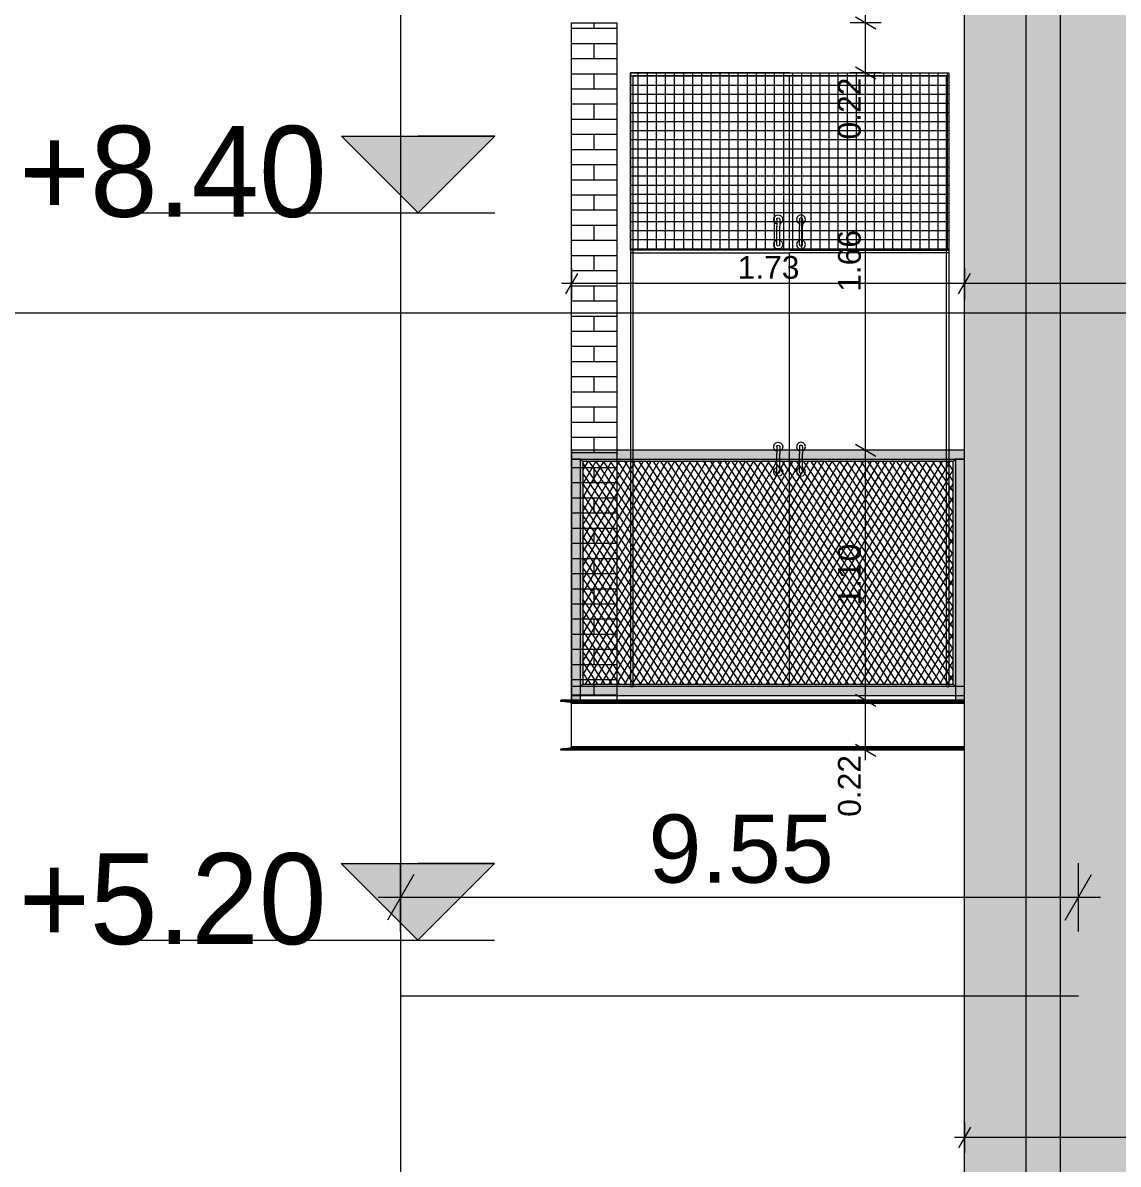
# Model space of a CAD drawing. Header units: millimetres. Extents: x 475206255 to 476720147, y 4620882299 to 4621447368.
# Drawn here: x 475420228 to 475425047, y 4621084806 to 4621089827 of the extents above; entities that cross this region are included whole.
import ezdxf

# ---------------------------------------------------------------- set-up
doc = ezdxf.new("R2010")
doc.units = ezdxf.units.MM
doc.header["$MEASUREMENT"] = 0
doc.set_wipeout_variables(frame=1)
doc.linetypes.add('Wipeout_Contour', pattern=[1000, 0, -1000])
for name, color, linetype, lineweight in [('0_Pen_No__1_Pen_No__250', 7, 'Continuous', 0), ('0_Pen_No__250_Pen_No__142', 142, 'Continuous', 0), ('Dimensioning - General_Pen_No__142', 142, 'Continuous', 0), ('New_2D Drafting - General_Pen_No__250', 7, 'Continuous', 0), ('New_2D Drafting - General_Pen_No__30_Pen_No__9_Pen_No__9_Pen_No__253', 252, 'Continuous', 0), ('New_2D Drafting - General_Pen_No__30_Pen_No__9_Pen_No__9_Pen_No__255', 255, 'Continuous', 0), ('New_2D Drafting - General_Pen_No__30_Pen_No__9_Pen_No__9_Pen_No__7', 7, 'Continuous', 0), ('New_2D Drafting - General_Pen_No__4', 7, 'Continuous', 0), ('New_2D Drafting - General_Pen_No__7', 7, 'Continuous', 0), ('New_reg_nak_Pen_No__7', 7, 'Continuous', 0), ('New_Structural - Bearing_Pen_No__1', 1, 'Continuous', 0), ('New_Structural - Bearing_Pen_No__250', 7, 'Continuous', 0), ('Structural - Bearing_Pen_No__7', 7, 'Continuous', 0), ('zoma_Pen_No__1', 1, 'Continuous', 0), ('zoma_Pen_No__1_Pen_No__142', 142, 'Continuous', 0), ('zoma_Pen_No__5_Pen_No__142', 142, 'Continuous', 0)]:
    doc.layers.add(name, color=color, linetype=linetype, lineweight=lineweight)
for name, color, linetype in [('Dimensioning - General', 7, 'Continuous'), ('New_2D Drafting - General_Pen_No__30_Pen_No__9_Pen_No__9', 7, 'Continuous'), ('zoma', 7, 'Continuous'), ('zoma_Pen_No__5', 7, 'Continuous')]:
    doc.layers.add(name, color=color, linetype=linetype)
doc.layers.add('New_2D Drafting - General_Pen_No__254', color=7, linetype='Continuous', lineweight=0, true_color=0xcccccc)
doc.layers.add('New_2D Drafting - General_Pen_No__30_Pen_No__9_Pen_No__9_Pen_No__254', color=7, linetype='Continuous', lineweight=0, true_color=0xcccccc)
doc.styles.add('GENERATED_STYLE_2', font='arial.ttf')
doc.styles.add('GENERATED_STYLE_4', font='ACADMTAV.TTF')
doc.linetypes.add('Break', pattern='A,0,[1,9.10.saxli 29.041.Shx,S=15.679026,R=0,X=0,Y=0],-1975.557214,0', length=1975.557214)
doc.dimstyles.new('GENERATED_STYLE__1', dxfattribs={"dimtxt": 100, "dimasz": 68.640772, "dimexe": 0.18, "dimexo": 0.0625, "dimgap": 0, "dimtad": 1, "dimlfac": 0.001, "dimzin": 0, "dimdsep": 46, "dimtxsty": 'GENERATED_STYLE_2', "dimblk": 'ARROWHEAD_2', "dimblk1": 'ARROWHEAD_2', "dimblk2": 'ARROWHEAD_2', "dimcen": 0.09, "dimse1": 1, "dimse2": 1, "dimclrd": 142, "dimclre": 142, "dimclrt": 142, "dimadec": 0, "dimazin": 0, "dimtfac": 1, "dimtdec": 4, "dimtmove": 0, "dimatfit": 3, "dimfxl": 1, "dimtolj": 1, "dimtzin": 0, "dimarcsym": 0})
doc.dimstyles.new('GENERATED_STYLE__13', dxfattribs={"dimtxt": 300, "dimasz": 152, "dimexe": 0.18, "dimexo": 3, "dimgap": 0, "dimtad": 1, "dimtih": 1, "dimtoh": 1, "dimlfac": 0.001, "dimzin": 0, "dimdsep": 46, "dimtxsty": 'GENERATED_STYLE_2', "dimblk": 'ARROWHEAD_2', "dimblk1": 'ARROWHEAD_2', "dimblk2": 'ARROWHEAD_2', "dimcen": 0.09, "dimclrd": 1, "dimclre": 1, "dimclrt": 1, "dimadec": 0, "dimazin": 0, "dimtfac": 1, "dimtdec": 4, "dimtmove": 0, "dimatfit": 3, "dimfxl": 1, "dimtolj": 1, "dimtzin": 0, "dimarcsym": 0})
doc.dimstyles.new('GENERATED_STYLE__18', dxfattribs={"dimtxt": 100, "dimasz": 68.640772, "dimexe": 0.18, "dimexo": 0.0625, "dimgap": 0, "dimtad": 1, "dimtih": 1, "dimtoh": 1, "dimlfac": 0.001, "dimzin": 0, "dimdsep": 46, "dimtxsty": 'GENERATED_STYLE_2', "dimblk": 'ARROWHEAD_2', "dimblk1": 'ARROWHEAD_2', "dimblk2": 'ARROWHEAD_2', "dimcen": 0.09, "dimse1": 1, "dimse2": 1, "dimclrd": 142, "dimclre": 142, "dimclrt": 142, "dimadec": 0, "dimazin": 0, "dimtfac": 1, "dimtdec": 4, "dimtmove": 0, "dimatfit": 3, "dimfxl": 1, "dimtolj": 1, "dimtzin": 0, "dimarcsym": 0})

# ---------------------------------------------------------------- blocks, each defined once
blk = doc.blocks.new('*D311', base_point=(475826095.8, 4621095193.2))
at = {"layer": 'zoma_Pen_No__1', "color": 1, "linetype": 'Continuous', "lineweight": 0, "transparency": 16777216}
for p, q in [((475421889.9, 4621085829.8), (475421889.9, 4621086129.8)), ((475424871.9, 4621085829.8), (475424871.9, 4621086129.8)), ((475421947.7, 4621086079.8), (475421832.2, 4621085879.8)), ((475424814.1, 4621085879.8), (475424929.6, 4621086079.8)), ((475421792.1, 4621085979.8), (475421889.9, 4621085979.8)), ((475421889.9, 4621085979.8), (475424871.9, 4621085979.8)), ((475424871.9, 4621085979.8), (475424969.7, 4621085979.8))]:
    blk.add_line(p, q, dxfattribs=at)
at = {"layer": 'zoma_Pen_No__1', "color": 1, "lineweight": 0, "transparency": 16777216, "insert": (475422980.5, 4621086039.8), "char_height": 300, "attachment_point": 7, "style": 'GENERATED_STYLE_2'}
blk.add_mtext('\\A1;{\\pql;\\fArial|b0|i0|c204|p0;\\W1.000000;9.55}', dxfattribs=at)
blk = doc.blocks.new('ARROWHEAD_2')
at = {"color": 0, "linetype": 'Continuous', "lineweight": 0}
for p, q in [((-0.378, -0.655), (0.378, 0.655)), ((0, 0), (-1, 0))]:
    blk.add_line(p, q, dxfattribs=at)
blk = doc.blocks.new('Line_22', base_point=(475426129.4, 4621088549.8))
at = {"layer": 'zoma_Pen_No__5_Pen_No__142', "color": 142, "linetype": 'Continuous', "lineweight": 0}
blk.add_line((475426029.4, 4621088549.8), (475412559.2, 4621088549.8), dxfattribs=at)
blk = doc.blocks.new('*D2096', base_point=(475826095.8, 4621095193.2))
at = {"layer": 'Dimensioning - General_Pen_No__142', "color": 142, "linetype": 'Continuous', "lineweight": 0, "transparency": 16777216}
for p, q in [((475424371.4, 4621084991), (475424371.4, 4621084855.5)), ((475428342.1, 4621084991), (475428342.1, 4621084855.5)), ((475424397.4, 4621084968.4), (475424345.3, 4621084878.1)), ((475428316.1, 4621084878.1), (475428368.2, 4621084968.4)), ((475424371.4, 4621084923.2), (475424327.2, 4621084923.2)), ((475428342.1, 4621084923.2), (475424371.4, 4621084923.2))]:
    blk.add_line(p, q, dxfattribs=at)
at = {"layer": 'Dimensioning - General_Pen_No__142', "color": 142, "lineweight": 0, "transparency": 16777216, "insert": (475426223.3, 4621084943.2), "char_height": 100, "attachment_point": 7, "style": 'GENERATED_STYLE_2'}
blk.add_mtext('\\A1;{\\pql;\\fArial|b0|i0|c204|p0;\\W1.000000;3.97}', dxfattribs=at)
blk = doc.blocks.new('*D2112', base_point=(475826095.8, 4621095193.2))
at = {"layer": 'Dimensioning - General_Pen_No__142', "color": 142, "linetype": 'Continuous', "lineweight": 0, "transparency": 16777216}
for p, q in [((475424003.7, 4621086847), (475423868.2, 4621086847)), ((475423890.8, 4621086873.1), (475423981.1, 4621086821)), ((475423935.9, 4621086627), (475423935.9, 4621086847)), ((475423890.8, 4621086653.1), (475423981.1, 4621086601)), ((475424003.7, 4621086627), (475423868.2, 4621086627)), ((475423935.9, 4621086582.9), (475423935.9, 4621086627))]:
    blk.add_line(p, q, dxfattribs=at)
at = {"layer": 'Dimensioning - General_Pen_No__142', "color": 142, "lineweight": 0, "transparency": 16777216, "insert": (475423915.9, 4621086334), "char_height": 100, "attachment_point": 7, "rotation": 90, "style": 'GENERATED_STYLE_2'}
blk.add_mtext('\\A1;{\\pql;\\fArial|b0|i0|c204|p0;\\W1.000000;0.22}', dxfattribs=at)
blk = doc.blocks.new('*D2113', base_point=(475826095.8, 4621095193.2))
at = {"layer": 'Dimensioning - General_Pen_No__142', "color": 142, "linetype": 'Continuous', "lineweight": 0, "transparency": 16777216}
for p, q in [((475424003.7, 4621087947.1), (475423868.2, 4621087947.1)), ((475423890.8, 4621087973.1), (475423981.1, 4621087921)), ((475423935.9, 4621086847), (475423935.9, 4621087947.1)), ((475424003.7, 4621086847), (475423868.2, 4621086847)), ((475423890.8, 4621086873.1), (475423981.1, 4621086821))]:
    blk.add_line(p, q, dxfattribs=at)
at = {"layer": 'Dimensioning - General_Pen_No__142', "color": 142, "lineweight": 0, "transparency": 16777216, "insert": (475423915.9, 4621087263.6), "char_height": 100, "attachment_point": 7, "rotation": 90, "style": 'GENERATED_STYLE_2'}
blk.add_mtext('\\A1;{\\pql;\\fArial|b0|i0|c204|p0;\\W1.000000;1.10}', dxfattribs=at)
blk = doc.blocks.new('*D2114', base_point=(475826095.8, 4621095193.2))
at = {"layer": 'Dimensioning - General_Pen_No__142', "color": 142, "linetype": 'Continuous', "lineweight": 0, "transparency": 16777216}
for p, q in [((475424003.7, 4621089607.1), (475423868.2, 4621089607.1)), ((475423890.8, 4621089633.1), (475423981.1, 4621089581)), ((475423935.9, 4621087947.1), (475423935.9, 4621089607.1)), ((475424003.7, 4621087947.1), (475423868.2, 4621087947.1)), ((475423890.8, 4621087973.1), (475423981.1, 4621087921))]:
    blk.add_line(p, q, dxfattribs=at)
at = {"layer": 'Dimensioning - General_Pen_No__142', "color": 142, "lineweight": 0, "transparency": 16777216, "char_height": 100, "attachment_point": 7, "rotation": 90, "style": 'GENERATED_STYLE_2'}
for s, insert in [('\\A1;{\\pql;\\fArial|b0|i0|c204|p0;\\W1.000000;0.22}', (475423915.9, 4621089314)), ('\\A1;{\\pql;\\fArial|b0|i0|c204|p0;\\W1.000000;1.66}', (475423915.9, 4621088643.6))]:
    blk.add_mtext(s, dxfattribs=dict(at, insert=insert))
blk = doc.blocks.new('*D2115', base_point=(475826095.8, 4621095193.2))
at = {"layer": 'Dimensioning - General_Pen_No__142', "color": 142, "linetype": 'Continuous', "lineweight": 0, "transparency": 16777216}
for p, q in [((475423890.8, 4621089853.1), (475423981.1, 4621089801)), ((475424003.7, 4621089827), (475423868.2, 4621089827)), ((475423935.9, 4621089607.1), (475423935.9, 4621089827)), ((475424003.7, 4621089607.1), (475423868.2, 4621089607.1)), ((475423890.8, 4621089633.1), (475423981.1, 4621089581))]:
    blk.add_line(p, q, dxfattribs=at)
blk = doc.blocks.new('*D2116', base_point=(475826095.8, 4621095193.2))
at = {"layer": 'Dimensioning - General_Pen_No__142', "color": 142, "linetype": 'Continuous', "lineweight": 0, "transparency": 16777216}
for p, q in [((475424003.7, 4621090047), (475423868.2, 4621090047)), ((475423890.8, 4621090073.1), (475423981.1, 4621090021)), ((475423935.9, 4621089827), (475423935.9, 4621090047)), ((475423890.8, 4621089853.1), (475423981.1, 4621089801)), ((475424003.7, 4621089827), (475423868.2, 4621089827))]:
    blk.add_line(p, q, dxfattribs=at)
blk = doc.blocks.new('*D2262', base_point=(475826095.8, 4621095193.2))
at = {"layer": 'Dimensioning - General_Pen_No__142', "color": 142, "linetype": 'Continuous', "lineweight": 0, "transparency": 16777216}
for p, q in [((475424371.4, 4621088747.5), (475424371.4, 4621088612)), ((475428342.1, 4621088747.5), (475428342.1, 4621088612)), ((475424345.3, 4621088634.6), (475424397.4, 4621088724.9)), ((475428316.1, 4621088634.6), (475428368.2, 4621088724.9)), ((475428342.1, 4621088679.7), (475424371.4, 4621088679.7))]:
    blk.add_line(p, q, dxfattribs=at)
at = {"layer": 'Dimensioning - General_Pen_No__142', "color": 142, "lineweight": 0, "transparency": 16777216, "insert": (475426223.3, 4621088699.7), "char_height": 100, "attachment_point": 7, "style": 'GENERATED_STYLE_2'}
blk.add_mtext('\\A1;{\\pql;\\fArial|b0|i0|c204|p0;\\W1.000000;3.97}', dxfattribs=at)
blk = doc.blocks.new('*D2263', base_point=(475826095.8, 4621095193.2))
at = {"layer": 'Dimensioning - General_Pen_No__142', "color": 142, "linetype": 'Continuous', "lineweight": 0, "transparency": 16777216}
for p, q in [((475422641.7, 4621088747.5), (475422641.7, 4621088612)), ((475424371.4, 4621088747.5), (475424371.4, 4621088612)), ((475422667.8, 4621088724.9), (475422615.6, 4621088634.6)), ((475424345.3, 4621088634.6), (475424397.4, 4621088724.9)), ((475422641.7, 4621088679.7), (475422597.5, 4621088679.7)), ((475424371.4, 4621088679.7), (475422641.7, 4621088679.7))]:
    blk.add_line(p, q, dxfattribs=at)
at = {"layer": 'Dimensioning - General_Pen_No__142', "color": 142, "lineweight": 0, "transparency": 16777216, "insert": (475423373.1, 4621088699.7), "char_height": 100, "attachment_point": 7, "style": 'GENERATED_STYLE_2'}
blk.add_mtext('\\A1;{\\pql;\\fArial|b0|i0|c204|p0;\\W1.000000;1.73}', dxfattribs=at)

msp = doc.modelspace()

# ---------------------------------------------------------------- hatches: boundary and pattern name
at = {"layer": '0_Pen_No__250_Pen_No__142', "linetype": 'Continuous', "lineweight": 0}
for points in [[(475421967.011, 4621088990.916), (475421629.482, 4621089328.61), (475422304.705, 4621089328.445)], [(475421966.23, 4621085790.916), (475421628.701, 4621086128.61), (475422303.923, 4621086128.445)]]:
    msp.add_hatch(color=142, dxfattribs=at).paths.add_polyline_path(points)
at = {"layer": 'New_2D Drafting - General_Pen_No__254', "linetype": 'Continuous', "lineweight": 0, "true_color": 0xcccccc}
h = msp.add_hatch(dxfattribs=at)
h.set_pattern_fill('GRID_100X100', color=254, style=0, pattern_type=2)
h.set_pattern_definition([(0, (475826095.757, 4621095193.19), (0, 40), []), (90, (475826095.757, 4621095193.19), (-40, 0), [])])
h.paths.add_polyline_path([(475424301.681, 4621088827.057), (475422901.681, 4621088827.057), (475422901.681, 4621089607.057), (475424301.681, 4621089607.057)])
at = {"layer": 'New_2D Drafting - General_Pen_No__30_Pen_No__9_Pen_No__9_Pen_No__254', "linetype": 'Continuous', "lineweight": 0, "true_color": 0xcccccc}
h = msp.add_hatch(dxfattribs=at)
h.set_pattern_fill('BRICK___RUNNING_BOND', color=254, style=0, pattern_type=2)
h.set_pattern_definition([(0, (475432041.68, 4621091916.26), (0, 66.64), []), (90, (475432041.68, 4621091916.26), (-244.8, 0), [66.64, -66.64]), (90, (475432164.08, 4621091982.9), (-244.8, 0), [66.64, -66.64])])
h.paths.add_polyline_path([(475424371.373, 4621096906.641), (475439711.81, 4621096906.638), (475439711.82, 4621083607.048), (475424371.373, 4621083607.048)])
h.paths.add_polyline_path([(475429041.371, 4621086207.044), (475430641.371, 4621086207.044), (475430641.371, 4621084607.044), (475429041.371, 4621084607.044)], flags=0)
h.paths.add_polyline_path([(475428342.137, 4621092607.044), (475428342.137, 4621091007.044), (475429242.137, 4621091007.044), (475429242.137, 4621092607.044)], flags=0)
h.paths.add_polyline_path([(475428342.137, 4621094207.044), (475428342.137, 4621095807.045), (475429242.137, 4621095807.045), (475429242.137, 4621094207.044)], flags=0)
h.paths.add_polyline_path([(475428342.137, 4621089407.044), (475428342.137, 4621087807.044), (475429242.137, 4621087807.044), (475429242.137, 4621089407.044)], flags=0)
h.paths.add_polyline_path([(475435231.675, 4621093027.05), (475435231.675, 4621090047.084), (475433591.204, 4621090047.084), (475433591.204, 4621090607.044), (475434991.204, 4621090607.044), (475434991.204, 4621092607.044), (475432691.204, 4621092607.044), (475432691.204, 4621090047.084), (475431441.676, 4621090047.084), (475431441.676, 4621089827.05), (475435231.675, 4621089827.05), (475435231.675, 4621086847.05), (475433591.204, 4621086847.05), (475433591.204, 4621087407.044), (475434991.204, 4621087407.044), (475434991.204, 4621089407.044), (475433591.204, 4621089407.044), (475432691.204, 4621089407.044), (475432691.204, 4621086847.05), (475431441.676, 4621086847.05), (475431441.676, 4621086627.05), (475436041.675, 4621086627.05), (475436041.675, 4621086847.05), (475436041.675, 4621089827.05), (475436041.675, 4621090047.084), (475436041.675, 4621096447.05), (475435231.675, 4621096447.05), (475431441.676, 4621096447.05), (475431441.676, 4621096227.05), (475435231.675, 4621096227.05), (475435231.675, 4621093247.084), (475433591.204, 4621093247.084), (475433591.204, 4621093807.044), (475434991.204, 4621093807.044), (475434991.204, 4621095807.044), (475432691.204, 4621095807.044), (475432691.204, 4621093807.044), (475432691.204, 4621093247.084), (475431441.676, 4621093247.084), (475431441.676, 4621093027.05)], flags=0)
h.paths.add_polyline_path([(475434441.816, 4621084607.045), (475434441.816, 4621086207.044), (475432841.816, 4621086207.044), (475432841.816, 4621084607.045)], flags=0)
at = {"layer": 'New_2D Drafting - General_Pen_No__30_Pen_No__9_Pen_No__9_Pen_No__255', "linetype": 'Continuous', "lineweight": 0}
for points in [[(475424791.811, 4621081469.989), (475424641.811, 4621081448.515), (475424641.811, 4621096207.07), (475424791.811, 4621096207.07)], [(475424331.367, 4621086907.057), (475424321.367, 4621086917.057), (475424321.367, 4621087897.058), (475424331.367, 4621087907.058)], [(475424331.367, 4621086847.057), (475424371.373, 4621086847.057), (475424371.373, 4621087907.058), (475424331.367, 4621087907.058)]]:
    msp.add_hatch(color=255, dxfattribs=at).paths.add_polyline_path(points)

# ---------------------------------------------------------------- linework, layer by layer
at = {"layer": '0_Pen_No__1_Pen_No__250', "color": 7, "linetype": 'Continuous', "lineweight": 0, "flags": 128}
for points in [[(475421967.011, 4621088990.916), (475421629.482, 4621089328.61), (475421967.093, 4621089328.527)], [(475421967.011, 4621088990.916), (475422304.705, 4621089328.445), (475421967.093, 4621089328.527)], [(475420704.622, 4621088991.224), (475422304.622, 4621088990.834)], [(475421966.23, 4621085790.916), (475421628.701, 4621086128.61), (475421966.312, 4621086128.527)], [(475421966.23, 4621085790.916), (475422303.923, 4621086128.445), (475421966.312, 4621086128.527)], [(475420703.841, 4621085791.224), (475422303.841, 4621085790.834)]]:
    msp.add_lwpolyline(points, dxfattribs=at)
at = {"layer": '0_Pen_No__250_Pen_No__142', "color": 142, "linetype": 'Continuous', "lineweight": 0, "flags": 128}
for points in [[(475421967.011, 4621088990.916), (475421629.482, 4621089328.61), (475422304.705, 4621089328.445)], [(475421966.23, 4621085790.916), (475421628.701, 4621086128.61), (475422303.923, 4621086128.445)]]:
    msp.add_lwpolyline(points, close=True, dxfattribs=at)
at = {"layer": 'New_2D Drafting - General_Pen_No__250', "color": 7, "linetype": 'Continuous', "lineweight": 0, "flags": 128}
msp.add_lwpolyline([(475424301.681, 4621088827.057), (475422901.681, 4621088827.057), (475422901.681, 4621089607.057), (475424301.681, 4621089607.057)], close=True, dxfattribs=at)
at = {"layer": 'New_2D Drafting - General_Pen_No__30_Pen_No__9_Pen_No__9_Pen_No__7', "color": 7, "linetype": 'Continuous', "lineweight": 0, "flags": 128}
for points in [[(475424371.373, 4621096906.641), (475439711.81, 4621096906.638), (475439711.82, 4621083607.048), (475424371.373, 4621083607.048)], [(475424791.811, 4621081469.989), (475424641.811, 4621081448.515), (475424641.811, 4621096207.07), (475424791.811, 4621096207.07)], [(475424331.367, 4621086907.057), (475424321.367, 4621086917.057), (475424321.367, 4621087897.058), (475424331.367, 4621087907.058)], [(475424331.367, 4621086847.057), (475424371.373, 4621086847.057), (475424371.373, 4621087907.058), (475424331.367, 4621087907.058)]]:
    msp.add_lwpolyline(points, close=True, dxfattribs=at)
at = {"layer": 'New_reg_nak_Pen_No__7', "color": 7, "linetype": 'Continuous', "lineweight": 0}
msp.add_line((475422641.423, 4621086627.057), (475422595.097, 4621086627.057), dxfattribs=at)
at = {"layer": 'New_Structural - Bearing_Pen_No__1', "color": 1, "linetype": 'Continuous', "lineweight": 0}
msp.add_line((475421889.918, 4621101491.2), (475421889.918, 4621074759.874), dxfattribs=at)
at = {"layer": 'New_Structural - Bearing_Pen_No__1', "color": 1, "linetype": 'Break', "lineweight": 0}
msp.add_line((475421889.918, 4621085546.369), (475424871.87, 4621085546.369), dxfattribs=at)
at = {"layer": 'New_Structural - Bearing_Pen_No__250', "color": 7, "linetype": 'Continuous', "lineweight": 0}
for p, q in [((475423601.681, 4621089607.057), (475422901.681, 4621089607.057)), ((475422901.681, 4621089607.057), (475422901.681, 4621088827.057)), ((475422913.681, 4621089595.057), (475424289.681, 4621089595.057)), ((475422913.681, 4621088827.057), (475422913.681, 4621089595.057)), ((475423601.681, 4621089607.057), (475424301.681, 4621089607.057)), ((475423601.681, 4621088827.057), (475423601.681, 4621089595.057)), ((475424289.681, 4621089595.057), (475424289.681, 4621088827.057)), ((475424301.681, 4621089607.057), (475424301.681, 4621088827.057)), ((475423531.681, 4621088962.057), (475423534.36, 4621088972.057)), ((475423534.36, 4621088952.057), (475423531.681, 4621088962.057)), ((475423534.36, 4621088972.057), (475423541.681, 4621088979.377)), ((475423541.681, 4621088944.736), (475423534.36, 4621088952.057)), ((475423541.681, 4621088979.377), (475423551.681, 4621088982.057)), ((475423544.681, 4621088943.932), (475423541.681, 4621088944.736)), ((475423544.681, 4621088962.057), (475423545.619, 4621088965.557)), ((475423544.681, 4621088962.057), (475423544.681, 4621088958.038)), ((475423544.681, 4621088958.038), (475423544.681, 4621088947.057)), ((475423544.681, 4621088947.057), (475423544.681, 4621088932.057)), ((475423545.619, 4621088965.557), (475423548.181, 4621088968.119)), ((475423548.181, 4621088968.119), (475423551.681, 4621088969.057)), ((475423551.681, 4621088982.057), (475423561.681, 4621088979.377)), ((475423551.681, 4621088969.057), (475423555.181, 4621088968.119)), ((475423555.181, 4621088968.119), (475423557.743, 4621088965.557)), ((475423557.743, 4621088965.557), (475423558.681, 4621088962.057)), ((475423558.681, 4621088962.057), (475423558.681, 4621088958.038)), ((475423558.681, 4621088958.038), (475423558.681, 4621088947.057)), ((475423558.681, 4621088947.057), (475423558.681, 4621088932.057)), ((475423561.681, 4621088944.736), (475423558.681, 4621088943.932)), ((475423561.681, 4621088979.377), (475423569.001, 4621088972.057)), ((475423569.001, 4621088952.057), (475423561.681, 4621088944.736)), ((475423569.001, 4621088972.057), (475423571.681, 4621088962.057)), ((475423571.681, 4621088962.057), (475423569.001, 4621088952.057)), ((475423634.36, 4621088972.057), (475423631.681, 4621088962.057)), ((475423631.681, 4621088962.057), (475423634.36, 4621088952.057)), ((475423641.681, 4621088979.377), (475423634.36, 4621088972.057)), ((475423634.36, 4621088952.057), (475423641.681, 4621088944.736)), ((475423651.681, 4621088982.057), (475423641.681, 4621088979.377)), ((475423641.681, 4621088944.736), (475423644.681, 4621088943.932)), ((475423645.619, 4621088965.557), (475423644.681, 4621088962.057)), ((475423644.681, 4621088962.057), (475423644.681, 4621088958.038)), ((475423644.681, 4621088958.038), (475423644.681, 4621088947.057)), ((475423644.681, 4621088947.057), (475423644.681, 4621088932.057)), ((475423648.181, 4621088968.119), (475423645.619, 4621088965.557)), ((475423651.681, 4621088969.057), (475423648.181, 4621088968.119)), ((475423661.681, 4621088979.377), (475423651.681, 4621088982.057)), ((475423655.181, 4621088968.119), (475423651.681, 4621088969.057)), ((475423657.743, 4621088965.557), (475423655.181, 4621088968.119)), ((475423658.681, 4621088962.057), (475423657.743, 4621088965.557)), ((475423658.681, 4621088962.057), (475423658.681, 4621088958.038)), ((475423658.681, 4621088958.038), (475423658.681, 4621088947.057)), ((475423658.681, 4621088947.057), (475423658.681, 4621088932.057)), ((475423658.681, 4621088943.932), (475423661.681, 4621088944.736)), ((475423669.001, 4621088972.057), (475423661.681, 4621088979.377)), ((475423661.681, 4621088944.736), (475423669.001, 4621088952.057)), ((475423671.681, 4621088962.057), (475423669.001, 4621088972.057)), ((475423669.001, 4621088952.057), (475423671.681, 4621088962.057)), ((475423544.681, 4621088882.057), (475423544.681, 4621088932.057)), ((475423558.681, 4621088882.057), (475423558.681, 4621088932.057)), ((475423644.681, 4621088882.057), (475423644.681, 4621088932.057)), ((475423658.681, 4621088882.057), (475423658.681, 4621088932.057)), ((475423531.681, 4621088852.057), (475423534.36, 4621088862.057)), ((475423534.36, 4621088842.057), (475423531.681, 4621088852.057)), ((475423534.36, 4621088862.057), (475423541.681, 4621088869.377)), ((475423541.681, 4621088834.736), (475423534.36, 4621088842.057)), ((475423541.681, 4621088869.377), (475423544.681, 4621088870.181)), ((475423544.681, 4621088867.057), (475423544.681, 4621088882.057)), ((475423544.681, 4621088856.076), (475423544.681, 4621088867.057)), ((475423544.681, 4621088852.057), (475423544.681, 4621088856.076)), ((475423545.619, 4621088848.557), (475423544.681, 4621088852.057)), ((475423548.181, 4621088845.995), (475423545.619, 4621088848.557)), ((475423551.681, 4621088845.057), (475423548.181, 4621088845.995)), ((475423555.181, 4621088845.995), (475423551.681, 4621088845.057)), ((475423557.743, 4621088848.557), (475423555.181, 4621088845.995)), ((475423558.681, 4621088852.057), (475423557.743, 4621088848.557)), ((475423558.681, 4621088867.057), (475423558.681, 4621088882.057)), ((475423558.681, 4621088870.181), (475423561.681, 4621088869.377)), ((475423558.681, 4621088856.076), (475423558.681, 4621088867.057)), ((475423558.681, 4621088852.057), (475423558.681, 4621088856.076)), ((475423561.681, 4621088869.377), (475423569.001, 4621088862.057)), ((475423569.001, 4621088842.057), (475423561.681, 4621088834.736)), ((475423569.001, 4621088862.057), (475423571.681, 4621088852.057)), ((475423571.681, 4621088852.057), (475423569.001, 4621088842.057)), ((475423634.36, 4621088862.057), (475423631.681, 4621088852.057)), ((475423631.681, 4621088852.057), (475423634.36, 4621088842.057)), ((475423641.681, 4621088869.377), (475423634.36, 4621088862.057)), ((475423634.36, 4621088842.057), (475423641.681, 4621088834.736)), ((475423644.681, 4621088870.181), (475423641.681, 4621088869.377)), ((475423644.681, 4621088867.057), (475423644.681, 4621088882.057)), ((475423644.681, 4621088856.076), (475423644.681, 4621088867.057)), ((475423644.681, 4621088852.057), (475423644.681, 4621088856.076)), ((475423644.681, 4621088852.057), (475423645.619, 4621088848.557)), ((475423645.619, 4621088848.557), (475423648.181, 4621088845.995)), ((475423648.181, 4621088845.995), (475423651.681, 4621088845.057)), ((475423651.681, 4621088845.057), (475423655.181, 4621088845.995)), ((475423655.181, 4621088845.995), (475423657.743, 4621088848.557)), ((475423657.743, 4621088848.557), (475423658.681, 4621088852.057)), ((475423658.681, 4621088867.057), (475423658.681, 4621088882.057)), ((475423661.681, 4621088869.377), (475423658.681, 4621088870.181)), ((475423658.681, 4621088856.076), (475423658.681, 4621088867.057)), ((475423658.681, 4621088852.057), (475423658.681, 4621088856.076)), ((475423669.001, 4621088862.057), (475423661.681, 4621088869.377)), ((475423661.681, 4621088834.736), (475423669.001, 4621088842.057)), ((475423671.681, 4621088852.057), (475423669.001, 4621088862.057)), ((475423669.001, 4621088842.057), (475423671.681, 4621088852.057)), ((475423601.681, 4621088827.057), (475422901.681, 4621088827.057)), ((475422901.681, 4621088827.057), (475422901.681, 4621086907.057)), ((475422901.681, 4621088815.057), (475423601.681, 4621088815.057)), ((475422913.681, 4621086907.057), (475422913.681, 4621088827.057)), ((475423551.681, 4621088832.057), (475423541.681, 4621088834.736)), ((475423561.681, 4621088834.736), (475423551.681, 4621088832.057)), ((475423601.681, 4621088827.057), (475424301.681, 4621088827.057)), ((475423601.681, 4621086907.057), (475423601.681, 4621088815.057)), ((475424301.681, 4621088815.057), (475423601.681, 4621088815.057)), ((475423641.681, 4621088834.736), (475423651.681, 4621088832.057)), ((475423651.681, 4621088832.057), (475423661.681, 4621088834.736)), ((475424289.681, 4621088827.057), (475424289.681, 4621086907.057)), ((475424289.681, 4621088827.057), (475424301.681, 4621088827.057)), ((475424301.681, 4621088827.057), (475424301.681, 4621086907.057)), ((475423531.681, 4621087962.057), (475423534.36, 4621087972.057)), ((475423534.36, 4621087952.057), (475423531.681, 4621087962.057)), ((475423534.36, 4621087972.057), (475423541.681, 4621087979.377)), ((475423541.681, 4621087944.736), (475423534.36, 4621087952.057)), ((475423541.681, 4621087979.377), (475423551.681, 4621087982.057)), ((475423544.681, 4621087943.932), (475423541.681, 4621087944.736)), ((475423544.681, 4621087962.057), (475423545.619, 4621087965.557)), ((475423544.681, 4621087962.057), (475423544.681, 4621087958.038)), ((475423544.681, 4621087958.038), (475423544.681, 4621087947.057)), ((475423544.681, 4621087947.057), (475423544.681, 4621087932.057)), ((475423545.619, 4621087965.557), (475423548.181, 4621087968.119)), ((475423548.181, 4621087968.119), (475423551.681, 4621087969.057)), ((475423551.681, 4621087982.057), (475423561.681, 4621087979.377)), ((475423551.681, 4621087969.057), (475423555.181, 4621087968.119)), ((475423555.181, 4621087968.119), (475423557.743, 4621087965.557)), ((475423557.743, 4621087965.557), (475423558.681, 4621087962.057)), ((475423558.681, 4621087962.057), (475423558.681, 4621087958.038)), ((475423558.681, 4621087958.038), (475423558.681, 4621087947.057)), ((475423558.681, 4621087947.057), (475423558.681, 4621087932.057)), ((475423561.681, 4621087944.736), (475423558.681, 4621087943.932)), ((475423561.681, 4621087979.377), (475423569.001, 4621087972.057)), ((475423569.001, 4621087952.057), (475423561.681, 4621087944.736)), ((475423569.001, 4621087972.057), (475423571.681, 4621087962.057)), ((475423571.681, 4621087962.057), (475423569.001, 4621087952.057)), ((475423634.36, 4621087972.057), (475423631.681, 4621087962.057)), ((475423631.681, 4621087962.057), (475423634.36, 4621087952.057)), ((475423641.681, 4621087979.377), (475423634.36, 4621087972.057)), ((475423634.36, 4621087952.057), (475423641.681, 4621087944.736)), ((475423651.681, 4621087982.057), (475423641.681, 4621087979.377)), ((475423641.681, 4621087944.736), (475423644.681, 4621087943.932)), ((475423645.619, 4621087965.557), (475423644.681, 4621087962.057)), ((475423644.681, 4621087962.057), (475423644.681, 4621087958.038)), ((475423644.681, 4621087958.038), (475423644.681, 4621087947.057)), ((475423644.681, 4621087947.057), (475423644.681, 4621087932.057)), ((475423648.181, 4621087968.119), (475423645.619, 4621087965.557)), ((475423651.681, 4621087969.057), (475423648.181, 4621087968.119)), ((475423661.681, 4621087979.377), (475423651.681, 4621087982.057)), ((475423655.181, 4621087968.119), (475423651.681, 4621087969.057)), ((475423657.743, 4621087965.557), (475423655.181, 4621087968.119)), ((475423658.681, 4621087962.057), (475423657.743, 4621087965.557)), ((475423658.681, 4621087962.057), (475423658.681, 4621087958.038)), ((475423658.681, 4621087958.038), (475423658.681, 4621087947.057)), ((475423658.681, 4621087947.057), (475423658.681, 4621087932.057)), ((475423658.681, 4621087943.932), (475423661.681, 4621087944.736)), ((475423669.001, 4621087972.057), (475423661.681, 4621087979.377)), ((475423661.681, 4621087944.736), (475423669.001, 4621087952.057)), ((475423671.681, 4621087962.057), (475423669.001, 4621087972.057)), ((475423669.001, 4621087952.057), (475423671.681, 4621087962.057)), ((475423544.681, 4621087882.057), (475423544.681, 4621087932.057)), ((475423558.681, 4621087882.057), (475423558.681, 4621087932.057)), ((475423644.681, 4621087882.057), (475423644.681, 4621087932.057)), ((475423658.681, 4621087882.057), (475423658.681, 4621087932.057)), ((475423531.681, 4621087852.057), (475423534.36, 4621087862.057)), ((475423534.36, 4621087842.057), (475423531.681, 4621087852.057)), ((475423534.36, 4621087862.057), (475423541.681, 4621087869.377)), ((475423541.681, 4621087834.736), (475423534.36, 4621087842.057)), ((475423541.681, 4621087869.377), (475423544.681, 4621087870.181)), ((475423544.681, 4621087867.057), (475423544.681, 4621087882.057)), ((475423544.681, 4621087856.076), (475423544.681, 4621087867.057)), ((475423544.681, 4621087852.057), (475423544.681, 4621087856.076)), ((475423545.619, 4621087848.557), (475423544.681, 4621087852.057)), ((475423548.181, 4621087845.995), (475423545.619, 4621087848.557)), ((475423551.681, 4621087845.057), (475423548.181, 4621087845.995)), ((475423555.181, 4621087845.995), (475423551.681, 4621087845.057)), ((475423557.743, 4621087848.557), (475423555.181, 4621087845.995)), ((475423558.681, 4621087852.057), (475423557.743, 4621087848.557)), ((475423558.681, 4621087867.057), (475423558.681, 4621087882.057)), ((475423558.681, 4621087870.181), (475423561.681, 4621087869.377)), ((475423558.681, 4621087856.076), (475423558.681, 4621087867.057)), ((475423558.681, 4621087852.057), (475423558.681, 4621087856.076)), ((475423561.681, 4621087869.377), (475423569.001, 4621087862.057)), ((475423569.001, 4621087842.057), (475423561.681, 4621087834.736)), ((475423569.001, 4621087862.057), (475423571.681, 4621087852.057)), ((475423571.681, 4621087852.057), (475423569.001, 4621087842.057)), ((475423634.36, 4621087862.057), (475423631.681, 4621087852.057)), ((475423631.681, 4621087852.057), (475423634.36, 4621087842.057)), ((475423641.681, 4621087869.377), (475423634.36, 4621087862.057)), ((475423634.36, 4621087842.057), (475423641.681, 4621087834.736)), ((475423644.681, 4621087870.181), (475423641.681, 4621087869.377)), ((475423644.681, 4621087867.057), (475423644.681, 4621087882.057)), ((475423644.681, 4621087856.076), (475423644.681, 4621087867.057)), ((475423644.681, 4621087852.057), (475423644.681, 4621087856.076)), ((475423644.681, 4621087852.057), (475423645.619, 4621087848.557)), ((475423645.619, 4621087848.557), (475423648.181, 4621087845.995)), ((475423648.181, 4621087845.995), (475423651.681, 4621087845.057)), ((475423651.681, 4621087845.057), (475423655.181, 4621087845.995)), ((475423655.181, 4621087845.995), (475423657.743, 4621087848.557)), ((475423657.743, 4621087848.557), (475423658.681, 4621087852.057)), ((475423658.681, 4621087867.057), (475423658.681, 4621087882.057)), ((475423661.681, 4621087869.377), (475423658.681, 4621087870.181)), ((475423658.681, 4621087856.076), (475423658.681, 4621087867.057)), ((475423658.681, 4621087852.057), (475423658.681, 4621087856.076)), ((475423669.001, 4621087862.057), (475423661.681, 4621087869.377)), ((475423661.681, 4621087834.736), (475423669.001, 4621087842.057)), ((475423671.681, 4621087852.057), (475423669.001, 4621087862.057)), ((475423669.001, 4621087842.057), (475423671.681, 4621087852.057)), ((475423551.681, 4621087832.057), (475423541.681, 4621087834.736)), ((475423561.681, 4621087834.736), (475423551.681, 4621087832.057)), ((475423641.681, 4621087834.736), (475423651.681, 4621087832.057)), ((475423651.681, 4621087832.057), (475423661.681, 4621087834.736)), ((475422901.681, 4621086907.057), (475422913.681, 4621086907.057)), ((475424289.681, 4621086907.057), (475424301.681, 4621086907.057))]:
    msp.add_line(p, q, dxfattribs=at)
at = {"layer": 'Structural - Bearing_Pen_No__7', "color": 7, "linetype": 'Continuous', "lineweight": 0}
for p, q in [((475422595.098, 4621086844.632), (475422595.098, 4621086847.127)), ((475422595.497, 4621086843.102), (475422595.098, 4621086844.632)), ((475422596.635, 4621086841.804), (475422595.497, 4621086843.102)), ((475422598.338, 4621086840.937), (475422596.635, 4621086841.804)), ((475422599.56, 4621086840.677), (475422598.338, 4621086840.937)), ((475422595.497, 4621086631.153), (475422596.635, 4621086632.451)), ((475422596.635, 4621086632.451), (475422598.338, 4621086633.318)), ((475422598.338, 4621086633.318), (475422599.56, 4621086633.577)), ((475422599.56, 4621086633.577), (475422636.961, 4621086637.567)), ((475424371.371, 4621086633.507), (475422599.56, 4621086633.507)), ((475422636.961, 4621086637.567), (475422638.183, 4621086637.827)), ((475424371.371, 4621086637.497), (475422636.961, 4621086637.497)), ((475422638.183, 4621086637.827), (475422639.886, 4621086638.694)), ((475422639.886, 4621086638.694), (475422641.024, 4621086639.992)), ((475422641.024, 4621086639.992), (475422641.423, 4621086641.522)), ((475424371.371, 4621086641.452), (475422641.424, 4621086641.452)), ((475422595.097, 4621086629.622), (475422595.497, 4621086631.153)), ((475422595.097, 4621086627.127), (475422595.097, 4621086629.622)), ((475424371.371, 4621086629.552), (475422595.098, 4621086629.552)), ((475424371.371, 4621086627.057), (475422595.098, 4621086627.057))]:
    msp.add_line(p, q, dxfattribs=at)

# ---------------------------------------------------------------- texts
at = {"layer": 'zoma_Pen_No__1_Pen_No__142', "color": 142, "linetype": 'Continuous', "lineweight": 0, "char_height": 400, "attachment_point": 9, "rotation": 359.986013, "style": 'GENERATED_STYLE_4'}
for s, insert in [('\\A1;{\\pqr;\\fAcadMtavr|b0|i0|c0|p0;\\W1.000000;+\\fAcadMtavr|b0|i0|c0|p0;\\W1.000000;8\\fAcadMtavr|b0|i0|c0|p0;\\W1.000000;.40}', (475421564.697, 4621088967.969)), ('\\A1;{\\pqr;\\fAcadMtavr|b0|i0|c0|p0;\\W1.000000;+\\fAcadMtavr|b0|i0|c0|p0;\\W1.000000;5\\fAcadMtavr|b0|i0|c0|p0;\\W1.000000;.20}', (475421563.915, 4621085767.969))]:
    msp.add_mtext(s, dxfattribs=dict(at, insert=insert))

# ---------------------------------------------------------------- dimensions: what is measured, and where the dimension line sits
at = {"layer": 'Dimensioning - General', "color": 142, "linetype": 'Continuous', "lineweight": 0}
for base, p1, p2, picture, middle in [((475424371.372, 4621084923.247), (475428342.136, 4621095807.044), (475424371.372, 4621096152.619), '*D2096', (475426352.752, 4621084993.247)), ((475424371.372, 4621088679.716), (475428342.136, 4621089094.393), (475424371.372, 4621089439.968), '*D2262', (475426352.752, 4621088749.716))]:
    dim = msp.add_linear_dim(base=base, p1=p1, p2=p2, angle=180, dimstyle='GENERATED_STYLE__18', dxfattribs=at)
    dim.commit()
    dim.dimension.update_dxf_attribs({"geometry": picture, "text_midpoint": middle, "dimtype": 160})
for base, p1, p2, picture, middle in [((475423935.921, 4621090047.05), (475431395.349, 4621089827.05), (475431395.349, 4621090047.05), '*D2116', (475423865.921, 4621090202.61)), ((475423935.921, 4621089827.05), (475422901.68, 4621089607.057), (475431395.349, 4621089827.05), '*D2115', (475423865.921, 4621089443.493)), ((475423935.921, 4621089607.057), (475431441.674, 4621087947.077), (475422901.68, 4621089607.057), '*D2114', (475423865.921, 4621088773.065)), ((475423935.921, 4621087947.077), (475431395.349, 4621086847.05), (475431441.674, 4621087947.077), '*D2113', (475423865.921, 4621087393.062)), ((475423935.921, 4621086847.05), (475431395.349, 4621086627.05), (475431395.349, 4621086847.05), '*D2112', (475423865.921, 4621086463.486))]:
    dim = msp.add_linear_dim(base=base, p1=p1, p2=p2, angle=90, dimstyle='GENERATED_STYLE__1', dxfattribs=at)
    dim.commit()
    dim.dimension.update_dxf_attribs({"geometry": picture, "text_midpoint": middle, "dimtype": 160, "text_rotation": 90})
at = {"layer": 'zoma', "color": 1, "linetype": 'Continuous', "lineweight": 0}
dim = msp.add_linear_dim(base=(475424871.87, 4621085979.84), p1=(475421889.918, 4621085886.775), p2=(475424871.87, 4621085979.84), text='9.55', dimstyle='GENERATED_STYLE__13', dxfattribs=at)
dim.commit()
dim.dimension.update_dxf_attribs({"geometry": '*D311', "text_midpoint": (475423368.888, 4621086189.84), "dimtype": 160})

# ---------------------------------------------------------------- wipeouts: each hides what was drawn before it
at = {"color": 254, "linetype": 'Wipeout_Contour', "lineweight": 0, "ltscale": 18581919901.72861}
msp.add_wipeout([(475422641.681, 4621089827.046), (475422841.681, 4621089827.046), (475422841.681, 4621086847.057), (475422641.681, 4621086847.057)], dxfattribs=at).dxf.layer = 'New_2D Drafting - General_Pen_No__30_Pen_No__9_Pen_No__9'

# ---------------------------------------------------------------- next in the draw order: hatches: boundary and pattern name
at = {"layer": 'New_2D Drafting - General_Pen_No__30_Pen_No__9_Pen_No__9_Pen_No__253', "linetype": 'Continuous', "lineweight": 0}
h = msp.add_hatch(dxfattribs=at)
h.set_pattern_fill('BRICK___RUNNING_BOND', color=252, style=0, pattern_type=2)
h.set_pattern_definition([(0, (475422741.68, 4621088337.08), (0, 66.64), []), (90, (475422741.68, 4621088337.08), (-244.8, 0), [66.64, -66.64]), (90, (475422864.08, 4621088403.72), (-244.8, 0), [66.64, -66.64])])
h.paths.add_polyline_path([(475422641.681, 4621089827.046), (475422841.681, 4621089827.046), (475422841.681, 4621086847.057), (475422641.681, 4621086847.057)])
at = {"layer": 'New_2D Drafting - General_Pen_No__30_Pen_No__9_Pen_No__9_Pen_No__255', "linetype": 'Continuous', "lineweight": 0}
for points in [[(475422641.681, 4621087947.058), (475422641.681, 4621087907.058), (475424371.373, 4621087907.058), (475424371.373, 4621087947.058)], [(475422641.681, 4621086847.057), (475422681.687, 4621086847.057), (475422681.687, 4621087907.058), (475422641.681, 4621087907.058)], [(475422691.687, 4621086917.057), (475422681.687, 4621086907.057), (475422681.687, 4621087907.058), (475422691.687, 4621087897.058)], [(475422691.687, 4621087897.058), (475422681.687, 4621087907.058), (475424331.367, 4621087907.058), (475424321.367, 4621087897.058)], [(475422641.681, 4621086907.057), (475422641.681, 4621086867.057), (475424371.373, 4621086867.057), (475424371.373, 4621086907.057)], [(475422681.687, 4621086907.057), (475422691.687, 4621086917.057), (475424321.367, 4621086917.057), (475424331.367, 4621086907.057)]]:
    msp.add_hatch(color=255, dxfattribs=at).paths.add_polyline_path(points)
at = {"layer": 'New_2D Drafting - General_Pen_No__7', "linetype": 'Continuous', "lineweight": 0}
h = msp.add_hatch(dxfattribs=at)
h.set_pattern_fill('BATT_INSULATION', style=0, pattern_type=2)
h.set_pattern_definition([(60, (475826095.757, 4621095193.19), (-25.9807621, 15), []), (124.306619, (475826095.757, 4621095193.19), (23.8156986, 11.25), [])])
h.paths.add_polyline_path([(475424321.367, 4621087897.058), (475422691.687, 4621087897.058), (475422691.687, 4621086917.057), (475424321.367, 4621086917.057)])

# ---------------------------------------------------------------- next in the draw order: linework, layer by layer
at = {"layer": 'New_2D Drafting - General_Pen_No__30_Pen_No__9_Pen_No__9_Pen_No__7', "color": 7, "linetype": 'Continuous', "lineweight": 0, "flags": 128}
for points in [[(475422641.681, 4621089827.046), (475422841.681, 4621089827.046), (475422841.681, 4621086847.057), (475422641.681, 4621086847.057)], [(475422641.681, 4621087947.058), (475422641.681, 4621087907.058), (475424371.373, 4621087907.058), (475424371.373, 4621087947.058)], [(475422641.681, 4621086847.057), (475422681.687, 4621086847.057), (475422681.687, 4621087907.058), (475422641.681, 4621087907.058)], [(475422691.687, 4621086917.057), (475422681.687, 4621086907.057), (475422681.687, 4621087907.058), (475422691.687, 4621087897.058)], [(475422691.687, 4621087897.058), (475422681.687, 4621087907.058), (475424331.367, 4621087907.058), (475424321.367, 4621087897.058)], [(475422641.681, 4621086907.057), (475422641.681, 4621086867.057), (475424371.373, 4621086867.057), (475424371.373, 4621086907.057)], [(475422681.687, 4621086907.057), (475422691.687, 4621086917.057), (475424321.367, 4621086917.057), (475424331.367, 4621086907.057)]]:
    msp.add_lwpolyline(points, close=True, dxfattribs=at)
at = {"layer": 'New_2D Drafting - General_Pen_No__4', "color": 7, "linetype": 'Continuous', "lineweight": 0, "flags": 128}
msp.add_lwpolyline([(475424321.367, 4621087897.058), (475422691.687, 4621087897.058), (475422691.687, 4621086917.057), (475424321.367, 4621086917.057)], close=True, dxfattribs=at)
at = {"layer": 'New_reg_nak_Pen_No__7', "color": 7, "linetype": 'Continuous', "lineweight": 0}
msp.add_line((475422641.424, 4621086847.057), (475422595.098, 4621086847.057), dxfattribs=at)
at = {"layer": 'Structural - Bearing_Pen_No__7', "color": 7, "linetype": 'Continuous', "lineweight": 0}
for p, q in [((475424371.373, 4621086847.057), (475422595.098, 4621086847.057)), ((475424371.373, 4621086844.562), (475422595.098, 4621086844.562)), ((475422636.961, 4621086836.687), (475422599.56, 4621086840.677)), ((475424371.373, 4621086840.607), (475422599.56, 4621086840.607)), ((475422638.183, 4621086836.428), (475422636.961, 4621086836.687)), ((475424371.373, 4621086836.617), (475422636.961, 4621086836.617)), ((475422639.886, 4621086835.561), (475422638.183, 4621086836.428)), ((475422641.024, 4621086834.263), (475422639.886, 4621086835.561)), ((475422641.424, 4621086832.732), (475422641.024, 4621086834.263)), ((475422641.423, 4621086641.522), (475422641.424, 4621086832.732)), ((475424371.373, 4621086832.662), (475422641.424, 4621086832.662))]:
    msp.add_line(p, q, dxfattribs=at)

# ---------------------------------------------------------------- next in the draw order: block references
at = {"layer": 'zoma_Pen_No__5', "color": 142, "linetype": 'Continuous', "lineweight": 0}
msp.add_blockref('Line_22', (475426129.378, 4621088549.845), dxfattribs=at)

# ---------------------------------------------------------------- next in the draw order: dimensions: what is measured, and where the dimension line sits
at = {"layer": 'Dimensioning - General', "color": 142, "linetype": 'Continuous', "lineweight": 0}
dim = msp.add_linear_dim(base=(475422641.68, 4621088679.716), p1=(475424371.372, 4621089439.968), p2=(475422641.68, 4621089422.905), angle=180, dimstyle='GENERATED_STYLE__18', dxfattribs=at)
dim.commit()
dim.dimension.update_dxf_attribs({"geometry": '*D2263', "text_midpoint": (475423502.524, 4621088749.716), "dimtype": 160})

doc.saveas('drawing.dxf')
